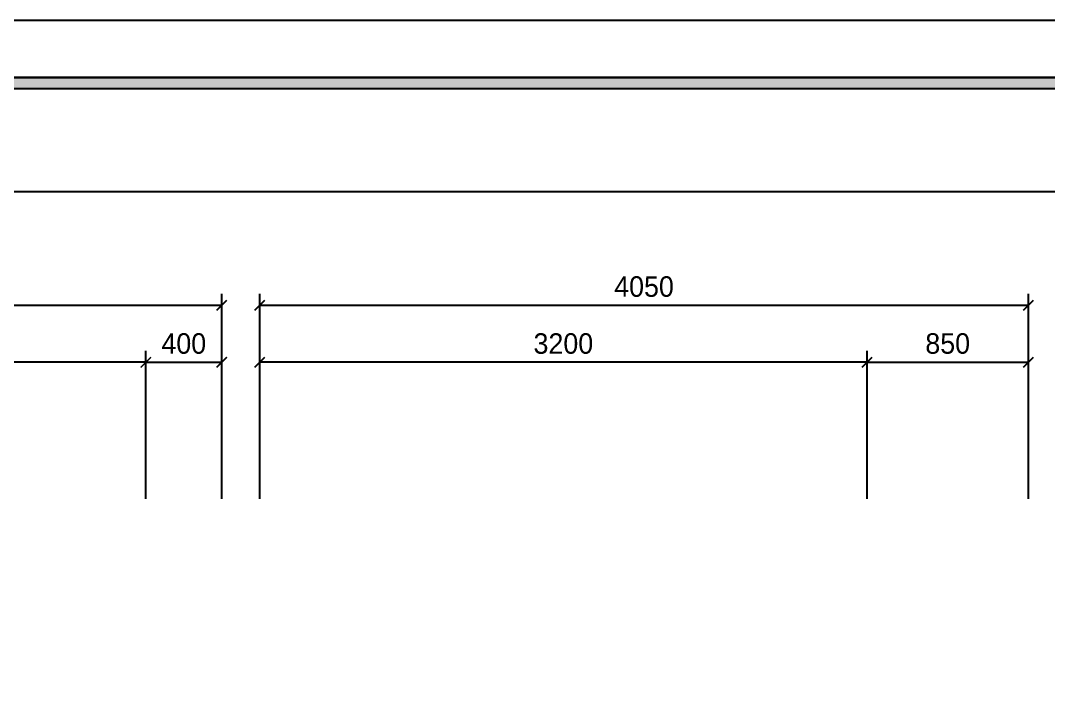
# Model space of a CAD drawing. Extents: x 11416736 to 11582377, y -14295679 to -14163266.
# Drawn here: x 11482548 to 11487963, y -14174141 to -14170596 of the extents above; entities that cross this region are included whole.
import ezdxf
from ezdxf.enums import TextEntityAlignment as Align

# ---------------------------------------------------------------- set-up
doc = ezdxf.new("R2010")
doc.units = 0
doc.header["$LTSCALE"] = 50
doc.header["$MEASUREMENT"] = 0
doc.layers.get('0').update_dxf_attribs({"linetype": 'CONTINUOUS'})
doc.layers.get('DEFPOINTS').update_dxf_attribs({"linetype": 'CONTINUOUS'})
for name, color, linetype in [('DIM', 7, 'CONTINUOUS'), ('F-SYM', 7, 'CONTINUOUS'), ('FORM(YOURNAME)-11', 1, 'CONTINUOUS'), ('도면층4', 4, 'CONTINUOUS')]:
    doc.layers.add(name, color=color, linetype=linetype)
doc.styles.add('YOURNAME', font='HY울릉도M.TTF')
doc.dimstyles.new('YOURNAME-60', dxfattribs={"dimscale": 60, "dimtxt": 1.8, "dimasz": 0.9, "dimexe": 1, "dimexo": 3, "dimgap": 0.7, "dimtad": 1, "dimdec": 0, "dimzin": 0, "dimdsep": 46, "dimtxsty": 'YOURNAME', "dimblk": 'ARCHTICK', "dimcen": 0, "dimclrd": 1, "dimclre": 1, "dimclrt": 7, "dimadec": 0, "dimazin": 0, "dimtfac": 1, "dimtdec": 0, "dimtix": 1, "dimtmove": 2, "dimatfit": 3, "dimldrblk": 'ARCHTICK', "dimfxl": 0, "dimtolj": 1, "dimtzin": 0, "dimarcsym": 0})

# ---------------------------------------------------------------- blocks, each defined once
blk = doc.blocks.new('FORM-PLAN')
at = {"layer": 'FORM(YOURNAME)-11'}
h = blk.add_hatch(color=256, dxfattribs=at)
h.dxf.hatch_style = 1
h.paths.add_polyline_path([(-71444, 55115), (10556, 55115), (10556, 54915), (-71444, 54915)])
h.paths.add_polyline_path([(-71444, -2085), (10556, -2085), (10556, -2285), (-71444, -2285)])
at = {"layer": 'DEFPOINTS', "color": 158}
for points in [[(-71444, -2285), (10556, -2285), (10556, 55115), (-71444, 55115)], [(-69444, 53115), (-64, 53115), (-64, 1215), (-69444, 1215)]]:
    blk.add_lwpolyline(points, close=True, dxfattribs=at)
at = {"layer": 'FORM(YOURNAME)-11', "color": 250}
blk.add_lwpolyline([(-72444, -3285), (11556, -3285), (11556, 56115), (-72444, 56115)], close=True, dxfattribs=at)
at = {"layer": 'FORM(YOURNAME)-11'}
blk.add_lwpolyline([(-71444, 55115), (10556, 55115), (10556, 54915), (-71444, 54915)], close=True, dxfattribs=at)
at = {"layer": 'FORM(YOURNAME)-11', "color": 3, "style": 'YOURNAME'}
for tag, height, p in [('1', 450, (9905, 18188)), ('2', 450, (9905, 17544)), ('3', 450, (9905, 16257)), ('4', 450, (9905, 14326)), ('5', 515, (9905, 12009)), ('6', 515, (9905, 9757)), ('7', 515, (9905, 7504)), ('8', 515, (9905, 5252)), ('9', 515, (9905, 2999)), ('10', 515, (5655, 811)), ('11', 515, (9905, 747)), ('12', 515, (5655, -1441)), ('13', 515, (9905, -1441))]:
    blk.add_attdef(tag, text='', height=height, dxfattribs=at).set_placement(p, align=Align.MIDDLE_RIGHT)
blk = doc.blocks.new('*U327')
at = {"layer": 'F-SYM', "xscale": 0.3, "yscale": 0.3, "zscale": 0.3}
blk.add_blockref('FORM-PLAN', (11494228.9, -14187431), dxfattribs=at)
blk = doc.blocks.new('_ARCHTICK')
at = {"color": 0, "linetype": 'ByBlock', "const_width": 0.15}
blk.add_lwpolyline([(-0.5, -0.5), (0.5, 0.5)], dxfattribs=at)
blk = doc.blocks.new('*D229')
at = {"layer": 'DEFPOINTS', "color": 0, "ltscale": 30}
for p in [(11483607.6, -14172096.5), (11480907.6, -14173296.5), (11483607.6, -14173296.5)]:
    blk.add_point(p, dxfattribs=at)
at = {"layer": 'DIM', "color": 1, "lineweight": -2, "ltscale": 30}
for p, q in [((11480907.6, -14173116.5), (11480907.6, -14172036.5)), ((11483607.6, -14173116.5), (11483607.6, -14172036.5)), ((11480907.6, -14172096.5), (11483607.6, -14172096.5))]:
    blk.add_line(p, q, dxfattribs=at)
at = {"layer": 'DIM', "color": 1, "lineweight": -2, "ltscale": 30, "xscale": 54, "yscale": 54, "zscale": 54, "rotation": 180}
blk.add_blockref('_ARCHTICK', (11480907.6, -14172096.5), dxfattribs=at)
at = {"layer": 'DIM', "color": 1, "lineweight": -2, "ltscale": 30, "xscale": 54, "yscale": 54, "zscale": 54}
blk.add_blockref('_ARCHTICK', (11483607.6, -14172096.5), dxfattribs=at)
at = {"layer": 'DIM', "color": 7, "ltscale": 30, "insert": (11482257.6, -14171998.3), "char_height": 108, "attachment_point": 5, "style": 'YOURNAME'}
blk.add_mtext('\\A1;2700', dxfattribs=at)
blk = doc.blocks.new('*D230')
at = {"layer": 'DEFPOINTS', "color": 0, "ltscale": 30}
for p in [(11483607.6, -14172396.5), (11483207.6, -14173296.5), (11483607.6, -14173296.5)]:
    blk.add_point(p, dxfattribs=at)
at = {"layer": 'DIM', "color": 1, "lineweight": -2, "ltscale": 30}
for p, q in [((11483207.6, -14173116.5), (11483207.6, -14172336.5)), ((11483607.6, -14173116.5), (11483607.6, -14172336.5)), ((11483207.6, -14172396.5), (11483607.6, -14172396.5))]:
    blk.add_line(p, q, dxfattribs=at)
at = {"layer": 'DIM', "color": 1, "lineweight": -2, "ltscale": 30, "xscale": 54, "yscale": 54, "zscale": 54, "rotation": 180}
blk.add_blockref('_ARCHTICK', (11483207.6, -14172396.5), dxfattribs=at)
at = {"layer": 'DIM', "color": 1, "lineweight": -2, "ltscale": 30, "xscale": 54, "yscale": 54, "zscale": 54}
blk.add_blockref('_ARCHTICK', (11483607.6, -14172396.5), dxfattribs=at)
at = {"layer": 'DIM', "color": 7, "ltscale": 30, "insert": (11483407.6, -14172298.3), "char_height": 108, "attachment_point": 5, "style": 'YOURNAME'}
blk.add_mtext('\\A1;400', dxfattribs=at)
blk = doc.blocks.new('*D231')
at = {"layer": 'DEFPOINTS', "color": 0, "ltscale": 30}
for p in [(11480907.6, -14172396.5), (11480907.6, -14173296.5), (11483207.6, -14173296.5)]:
    blk.add_point(p, dxfattribs=at)
at = {"layer": 'DIM', "color": 1, "lineweight": -2, "ltscale": 30}
for p, q in [((11480907.6, -14173116.5), (11480907.6, -14172336.5)), ((11483207.6, -14173116.5), (11483207.6, -14172336.5)), ((11483207.6, -14172396.5), (11480907.6, -14172396.5))]:
    blk.add_line(p, q, dxfattribs=at)
at = {"layer": 'DIM', "color": 1, "lineweight": -2, "ltscale": 30, "xscale": 54, "yscale": 54, "zscale": 54, "rotation": 180}
blk.add_blockref('_ARCHTICK', (11480907.6, -14172396.5), dxfattribs=at)
at = {"layer": 'DIM', "color": 1, "lineweight": -2, "ltscale": 30, "xscale": 54, "yscale": 54, "zscale": 54}
blk.add_blockref('_ARCHTICK', (11483207.6, -14172396.5), dxfattribs=at)
at = {"layer": 'DIM', "color": 7, "ltscale": 30, "insert": (11482057.6, -14172298.3), "char_height": 108, "attachment_point": 5, "style": 'YOURNAME'}
blk.add_mtext('\\A1;2300', dxfattribs=at)
blk = doc.blocks.new('*D210')
at = {"layer": 'DEFPOINTS', "color": 0, "ltscale": 30}
for p in [(11487857.6, -14172096.5), (11483807.6, -14173296.5), (11487857.6, -14173296.5)]:
    blk.add_point(p, dxfattribs=at)
at = {"layer": 'DIM', "color": 1, "lineweight": -2, "ltscale": 30}
for p, q in [((11483807.6, -14173116.5), (11483807.6, -14172036.5)), ((11487857.6, -14173116.5), (11487857.6, -14172036.5)), ((11483807.6, -14172096.5), (11487857.6, -14172096.5))]:
    blk.add_line(p, q, dxfattribs=at)
at = {"layer": 'DIM', "color": 1, "lineweight": -2, "ltscale": 30, "xscale": 54, "yscale": 54, "zscale": 54, "rotation": 180}
blk.add_blockref('_ARCHTICK', (11483807.6, -14172096.5), dxfattribs=at)
at = {"layer": 'DIM', "color": 1, "lineweight": -2, "ltscale": 30, "xscale": 54, "yscale": 54, "zscale": 54}
blk.add_blockref('_ARCHTICK', (11487857.6, -14172096.5), dxfattribs=at)
at = {"layer": 'DIM', "color": 7, "ltscale": 30, "insert": (11485832.6, -14171998.3), "char_height": 108, "attachment_point": 5, "style": 'YOURNAME'}
blk.add_mtext('\\A1;4050', dxfattribs=at)
blk = doc.blocks.new('*D211')
at = {"layer": 'DEFPOINTS', "color": 0, "ltscale": 30}
for p in [(11487857.6, -14172396.5), (11487007.6, -14173296.5), (11487857.6, -14173296.5)]:
    blk.add_point(p, dxfattribs=at)
at = {"layer": 'DIM', "color": 1, "lineweight": -2, "ltscale": 30}
for p, q in [((11487007.6, -14173116.5), (11487007.6, -14172336.5)), ((11487857.6, -14173116.5), (11487857.6, -14172336.5)), ((11487007.6, -14172396.5), (11487857.6, -14172396.5))]:
    blk.add_line(p, q, dxfattribs=at)
at = {"layer": 'DIM', "color": 1, "lineweight": -2, "ltscale": 30, "xscale": 54, "yscale": 54, "zscale": 54, "rotation": 180}
blk.add_blockref('_ARCHTICK', (11487007.6, -14172396.5), dxfattribs=at)
at = {"layer": 'DIM', "color": 1, "lineweight": -2, "ltscale": 30, "xscale": 54, "yscale": 54, "zscale": 54}
blk.add_blockref('_ARCHTICK', (11487857.6, -14172396.5), dxfattribs=at)
at = {"layer": 'DIM', "color": 7, "ltscale": 30, "insert": (11487432.6, -14172298.2), "char_height": 108, "attachment_point": 5, "style": 'YOURNAME'}
blk.add_mtext('\\A1;850', dxfattribs=at)
blk = doc.blocks.new('*D212')
at = {"layer": 'DEFPOINTS', "color": 0, "ltscale": 30}
for p in [(11483807.6, -14172396.5), (11483807.6, -14173296.5), (11487007.6, -14173296.5)]:
    blk.add_point(p, dxfattribs=at)
at = {"layer": 'DIM', "color": 1, "lineweight": -2, "ltscale": 30}
for p, q in [((11483807.6, -14173116.5), (11483807.6, -14172336.5)), ((11487007.6, -14173116.5), (11487007.6, -14172336.5)), ((11487007.6, -14172396.5), (11483807.6, -14172396.5))]:
    blk.add_line(p, q, dxfattribs=at)
at = {"layer": 'DIM', "color": 1, "lineweight": -2, "ltscale": 30, "xscale": 54, "yscale": 54, "zscale": 54, "rotation": 180}
blk.add_blockref('_ARCHTICK', (11483807.6, -14172396.5), dxfattribs=at)
at = {"layer": 'DIM', "color": 1, "lineweight": -2, "ltscale": 30, "xscale": 54, "yscale": 54, "zscale": 54}
blk.add_blockref('_ARCHTICK', (11487007.6, -14172396.5), dxfattribs=at)
at = {"layer": 'DIM', "color": 7, "ltscale": 30, "insert": (11485407.6, -14172298.3), "char_height": 108, "attachment_point": 5, "style": 'YOURNAME'}
blk.add_mtext('\\A1;3200', dxfattribs=at)

msp = doc.modelspace()

# ---------------------------------------------------------------- block references
at = {"layer": '도면층4'}
msp.add_blockref('*U327', (0, 0), dxfattribs=at)

# ---------------------------------------------------------------- dimensions: what is measured, and where the dimension line sits
at = {"layer": 'DIM', "ltscale": 30}
for base, p1, p2, picture, middle in [((11483607.6, -14172096.5), (11480907.6, -14173296.5), (11483607.6, -14173296.5), '*D229', (11482257.6, -14171998.3)), ((11487857.6, -14172096.5), (11483807.6, -14173296.5), (11487857.6, -14173296.5), '*D210', (11485832.6, -14171998.3)), ((11480907.6, -14172396.5), (11483207.6, -14173296.5), (11480907.6, -14173296.5), '*D231', (11482057.6, -14172298.3)), ((11483607.6, -14172396.5), (11483207.6, -14173296.5), (11483607.6, -14173296.5), '*D230', (11483407.6, -14172298.3)), ((11483807.6, -14172396.5), (11487007.6, -14173296.5), (11483807.6, -14173296.5), '*D212', (11485407.6, -14172298.3)), ((11487857.6, -14172396.5), (11487007.6, -14173296.5), (11487857.6, -14173296.5), '*D211', (11487432.6, -14172298.2))]:
    dim = msp.add_linear_dim(base=base, p1=p1, p2=p2, dimstyle='YOURNAME-60', dxfattribs=at)
    dim.commit()
    dim.dimension.update_dxf_attribs({"geometry": picture, "text_midpoint": middle})

doc.saveas('drawing.dxf')
